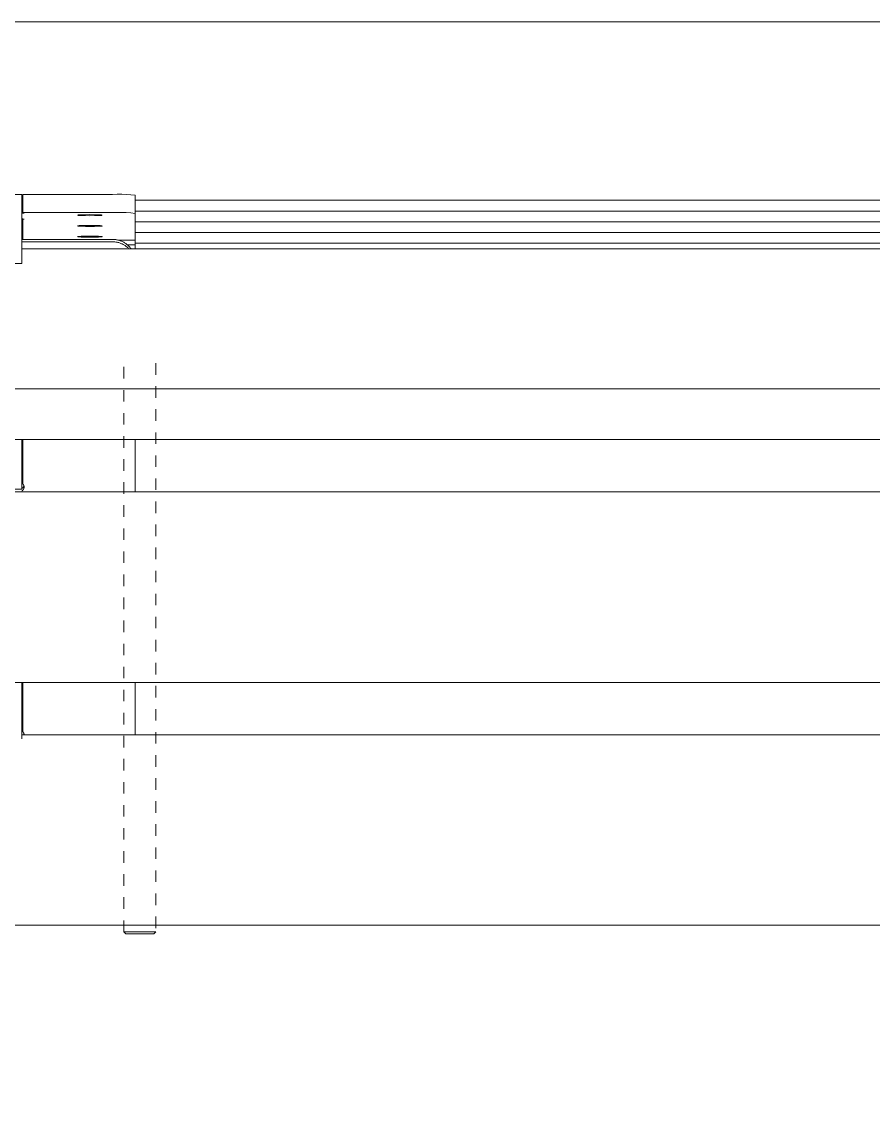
# Model space of a CAD drawing. Header units: inches. Extents: x -12 to 176, y -4 to 123.
# Drawn here: x 37.12 to 44.51, y 108.9 to 118.36 of the extents above; entities that cross this region are included whole.
import ezdxf

# ---------------------------------------------------------------- set-up
doc = ezdxf.new("R2010")
doc.units = ezdxf.units.IN
doc.linetypes.add('HIDDEN', pattern=[1.905, 1.27, -0.635])
doc.layers.add('ZANO_R', color=7, linetype='Continuous', lineweight=0)
doc.layers.add('ZANO_R_przerywana', color=250, linetype='HIDDEN', lineweight=0)

msp = doc.modelspace()

# ---------------------------------------------------------------- linework, layer by layer
at = {"layer": 'ZANO_R'}
for p, q in [((1.60821, 118.36439), (72.2382, 118.36439)), ((36.72635, 116.86771), (37.12005, 116.86771)), ((37.12005, 116.86771), (37.12005, 116.37146)), ((37.12793, 116.86091), (37.12005, 116.86065)), ((37.90746, 116.86789), (37.12793, 116.86789)), ((37.12793, 116.86789), (37.12793, 116.71055)), ((37.94689, 116.86888), (37.90746, 116.86789)), ((37.98634, 116.86854), (37.94689, 116.86888)), ((38.02576, 116.86688), (37.98634, 116.86854)), ((38.06509, 116.86389), (38.02576, 116.86688)), ((38.10431, 116.85958), (38.06509, 116.86389)), ((38.10431, 116.70224), (38.10431, 116.85958)), ((69.00985, 116.81625), (38.10431, 116.81625)), ((69.00985, 116.72315), (38.10431, 116.72315)), ((37.12793, 116.70357), (37.12005, 116.70331)), ((37.12005, 116.65461), (37.12827, 116.65435)), ((37.12793, 116.63005), (37.12005, 116.63005)), ((37.90746, 116.71055), (37.12793, 116.71055)), ((37.12793, 116.71055), (37.12793, 116.70592)), ((37.12793, 116.70592), (37.13451, 116.70555)), ((37.13451, 116.70393), (37.12793, 116.70357)), ((37.12793, 116.652), (37.12793, 116.65436)), ((37.13158, 116.65218), (37.12793, 116.652)), ((37.12793, 116.652), (37.12793, 116.477)), ((37.12827, 116.65435), (37.13646, 116.65382)), ((37.13469, 116.65239), (37.13158, 116.65218)), ((37.13451, 116.70555), (37.13622, 116.7054)), ((37.13622, 116.70408), (37.13451, 116.70393)), ((37.13599, 116.6525), (37.13469, 116.65239)), ((37.1371, 116.65261), (37.13599, 116.6525)), ((37.13622, 116.7054), (37.13761, 116.70525)), ((37.13761, 116.70424), (37.13622, 116.70408)), ((37.13646, 116.65382), (37.13743, 116.65371)), ((37.13801, 116.65273), (37.1371, 116.65261)), ((37.13743, 116.65371), (37.13785, 116.65365)), ((37.13761, 116.70525), (37.13816, 116.70516)), ((37.13816, 116.70432), (37.13761, 116.70424)), ((37.13785, 116.65365), (37.13823, 116.65359)), ((37.13838, 116.65279), (37.13801, 116.65273)), ((37.13816, 116.70516), (37.13841, 116.70512)), ((37.13841, 116.70436), (37.13816, 116.70432)), ((37.13823, 116.65359), (37.13855, 116.65354)), ((37.1387, 116.65286), (37.13838, 116.65279)), ((37.13841, 116.70512), (37.13862, 116.70508)), ((37.13862, 116.7044), (37.13841, 116.70436)), ((37.13855, 116.65354), (37.1387, 116.65351)), ((37.13862, 116.70508), (37.13882, 116.70504)), ((37.13882, 116.70444), (37.13862, 116.7044)), ((37.1387, 116.65351), (37.13884, 116.65348)), ((37.13884, 116.65289), (37.1387, 116.65286)), ((37.13882, 116.70504), (37.13891, 116.70502)), ((37.13891, 116.70446), (37.13882, 116.70444)), ((37.13884, 116.65348), (37.13896, 116.65345)), ((37.13897, 116.65292), (37.13884, 116.65289)), ((37.13891, 116.70502), (37.13899, 116.705)), ((37.13899, 116.70448), (37.13891, 116.70446)), ((37.13896, 116.65345), (37.13907, 116.65342)), ((37.13908, 116.65295), (37.13897, 116.65292)), ((37.13899, 116.705), (37.13906, 116.70498)), ((37.13906, 116.70451), (37.13899, 116.70448)), ((37.13906, 116.70498), (37.13913, 116.70496)), ((37.13913, 116.70453), (37.13906, 116.70451)), ((37.13907, 116.65342), (37.13912, 116.6534)), ((37.13913, 116.65297), (37.13908, 116.65295)), ((37.13912, 116.6534), (37.13916, 116.65338)), ((37.13913, 116.70496), (37.13919, 116.70493)), ((37.13919, 116.70455), (37.13913, 116.70453)), ((37.13917, 116.65298), (37.13913, 116.65297)), ((37.13916, 116.65338), (37.1392, 116.65337)), ((37.13922, 116.653), (37.13917, 116.65298)), ((37.13919, 116.70493), (37.13922, 116.70492)), ((37.13922, 116.70456), (37.13919, 116.70455)), ((37.1392, 116.65337), (37.13924, 116.65335)), ((37.13922, 116.70492), (37.13925, 116.70491)), ((37.13925, 116.70457), (37.13922, 116.70456)), ((37.13926, 116.65301), (37.13922, 116.653)), ((37.13924, 116.65335), (37.13928, 116.65334)), ((37.13925, 116.70491), (37.13927, 116.7049)), ((37.13927, 116.70458), (37.13925, 116.70457)), ((37.13928, 116.65302), (37.13926, 116.65301)), ((37.13927, 116.7049), (37.1393, 116.70489)), ((37.1393, 116.70459), (37.13927, 116.70458)), ((37.13928, 116.65334), (37.1393, 116.65333)), ((37.13929, 116.65303), (37.13928, 116.65302)), ((37.13931, 116.65304), (37.13929, 116.65303)), ((37.1393, 116.70489), (37.13932, 116.70488)), ((37.13932, 116.7046), (37.1393, 116.70459)), ((37.1393, 116.65333), (37.13931, 116.65332)), ((37.13931, 116.65332), (37.13933, 116.65332)), ((37.13933, 116.65304), (37.13931, 116.65304)), ((37.13932, 116.70488), (37.13934, 116.70487)), ((37.13934, 116.70461), (37.13932, 116.7046)), ((37.13933, 116.65332), (37.13934, 116.65331)), ((37.13934, 116.65305), (37.13933, 116.65304)), ((37.13934, 116.70487), (37.13936, 116.70486)), ((37.13936, 116.70462), (37.13934, 116.70461)), ((37.13934, 116.65331), (37.13936, 116.6533)), ((37.13935, 116.65306), (37.13934, 116.65305)), ((37.13937, 116.65307), (37.13935, 116.65306)), ((37.13936, 116.70486), (37.13938, 116.70485)), ((37.13938, 116.70463), (37.13936, 116.70462)), ((37.13936, 116.6533), (37.13937, 116.65329)), ((37.13937, 116.65329), (37.13938, 116.65329)), ((37.13938, 116.65307), (37.13937, 116.65307)), ((37.13938, 116.70485), (37.13939, 116.70484)), ((37.13939, 116.70464), (37.13938, 116.70463)), ((37.13938, 116.65329), (37.13939, 116.65328)), ((37.13939, 116.65308), (37.13938, 116.65307)), ((37.13939, 116.70484), (37.13941, 116.70483)), ((37.13941, 116.70466), (37.13939, 116.70464)), ((37.13939, 116.65328), (37.1394, 116.65327)), ((37.1394, 116.65309), (37.13939, 116.65308)), ((37.1394, 116.65327), (37.13941, 116.65326)), ((37.13941, 116.6531), (37.1394, 116.65309)), ((37.13941, 116.70483), (37.13942, 116.70482)), ((37.13942, 116.70467), (37.13941, 116.70466)), ((37.13941, 116.65326), (37.13942, 116.65325)), ((37.13942, 116.65311), (37.13941, 116.6531)), ((37.13942, 116.70482), (37.13943, 116.70481)), ((37.13943, 116.70468), (37.13942, 116.70467)), ((37.13942, 116.65325), (37.13943, 116.65325)), ((37.13943, 116.65311), (37.13942, 116.65311)), ((37.13943, 116.70481), (37.13944, 116.7048)), ((37.13944, 116.70469), (37.13943, 116.70468)), ((37.13943, 116.65325), (37.13944, 116.65324)), ((37.13944, 116.65312), (37.13943, 116.65311)), ((37.13944, 116.7048), (37.13945, 116.70478)), ((37.13945, 116.7047), (37.13944, 116.70469)), ((37.13944, 116.65324), (37.13944, 116.65323)), ((37.13944, 116.65323), (37.13945, 116.65322)), ((37.13945, 116.65314), (37.13944, 116.65313)), ((37.13944, 116.65313), (37.13944, 116.65312)), ((37.13945, 116.70478), (37.13945, 116.70477)), ((37.13945, 116.70477), (37.13946, 116.70476)), ((37.13946, 116.70472), (37.13945, 116.70471)), ((37.13945, 116.70471), (37.13945, 116.7047)), ((37.13945, 116.65322), (37.13945, 116.65322)), ((37.13945, 116.65322), (37.13945, 116.65321)), ((37.13945, 116.65321), (37.13946, 116.6532)), ((37.13946, 116.65316), (37.13945, 116.65315)), ((37.13945, 116.65315), (37.13945, 116.65314)), ((37.13945, 116.65314), (37.13945, 116.65314)), ((37.13946, 116.70476), (37.13946, 116.70475)), ((37.13946, 116.70475), (37.13946, 116.70474)), ((37.13946, 116.70474), (37.13946, 116.70473)), ((37.13946, 116.70473), (37.13946, 116.70472)), ((37.13946, 116.6532), (37.13946, 116.65319)), ((37.13946, 116.65319), (37.13946, 116.65318)), ((37.13946, 116.65318), (37.13946, 116.65318)), ((37.13946, 116.65318), (37.13946, 116.65317)), ((37.13946, 116.65317), (37.13946, 116.65316)), ((37.60431, 116.68732), (37.60432, 116.68735)), ((37.60431, 116.6873), (37.60431, 116.68732)), ((37.60431, 116.68727), (37.60431, 116.6873)), ((37.60431, 116.68725), (37.60431, 116.68727)), ((37.60431, 116.68722), (37.60431, 116.68725)), ((37.60432, 116.6872), (37.60431, 116.68722)), ((37.60432, 116.68735), (37.60433, 116.68737)), ((37.60433, 116.68717), (37.60432, 116.6872)), ((37.60433, 116.68737), (37.60435, 116.6874)), ((37.60435, 116.68715), (37.60433, 116.68717)), ((37.60435, 116.6874), (37.60437, 116.68742)), ((37.60437, 116.68712), (37.60435, 116.68715)), ((37.60437, 116.68742), (37.60439, 116.68745)), ((37.60439, 116.6871), (37.60437, 116.68712)), ((37.60439, 116.68745), (37.60441, 116.68747)), ((37.60441, 116.68707), (37.60439, 116.6871)), ((37.60441, 116.68747), (37.60444, 116.6875)), ((37.60444, 116.68705), (37.60441, 116.68707)), ((37.60444, 116.6875), (37.60447, 116.68752)), ((37.60447, 116.68702), (37.60444, 116.68705)), ((37.60447, 116.68752), (37.60451, 116.68755)), ((37.60451, 116.687), (37.60447, 116.68702)), ((37.60451, 116.68755), (37.60455, 116.68757)), ((37.60455, 116.68697), (37.60451, 116.687)), ((37.60455, 116.68757), (37.60459, 116.6876)), ((37.60459, 116.68695), (37.60455, 116.68697)), ((37.60459, 116.6876), (37.60464, 116.68763)), ((37.60464, 116.68692), (37.60459, 116.68695)), ((37.60464, 116.68763), (37.60468, 116.68765)), ((37.60468, 116.6869), (37.60464, 116.68692)), ((37.60468, 116.68765), (37.60474, 116.68768)), ((37.60474, 116.68687), (37.60468, 116.6869)), ((37.60474, 116.68768), (37.60479, 116.6877)), ((37.60479, 116.68684), (37.60474, 116.68687)), ((37.60479, 116.6877), (37.60485, 116.68773)), ((37.60485, 116.68682), (37.60479, 116.68684)), ((37.60485, 116.68773), (37.60492, 116.68775)), ((37.60492, 116.68679), (37.60485, 116.68682)), ((37.60492, 116.68775), (37.60498, 116.68778)), ((37.60498, 116.68677), (37.60492, 116.68679)), ((37.60498, 116.68778), (37.60513, 116.68783)), ((37.60513, 116.68672), (37.60498, 116.68677)), ((37.60513, 116.68783), (37.60529, 116.68788)), ((37.60529, 116.68666), (37.60513, 116.68672)), ((37.60529, 116.68788), (37.60547, 116.68793)), ((37.60547, 116.68661), (37.60529, 116.68666)), ((37.60547, 116.68793), (37.60566, 116.68799)), ((37.60566, 116.68656), (37.60547, 116.68661)), ((37.60566, 116.68799), (37.60608, 116.68809)), ((37.60608, 116.68646), (37.60566, 116.68656)), ((37.60608, 116.68809), (37.60657, 116.68819)), ((37.60657, 116.68635), (37.60608, 116.68646)), ((37.60657, 116.68819), (37.60712, 116.6883)), ((37.60712, 116.68625), (37.60657, 116.68635)), ((37.60712, 116.6883), (37.60841, 116.68851)), ((37.60841, 116.68604), (37.60712, 116.68625)), ((37.60841, 116.68851), (37.60996, 116.68872)), ((37.60996, 116.68583), (37.60841, 116.68604)), ((37.60996, 116.68872), (37.61177, 116.68893)), ((37.61177, 116.68562), (37.60996, 116.68583)), ((37.61177, 116.68893), (37.61618, 116.68934)), ((37.61618, 116.68521), (37.61177, 116.68562)), ((37.61618, 116.68934), (37.62163, 116.68973)), ((37.62163, 116.68482), (37.61618, 116.68521)), ((37.62163, 116.68973), (37.63544, 116.69045)), ((37.63544, 116.6841), (37.62163, 116.68482)), ((37.63544, 116.69045), (37.67148, 116.69145)), ((37.67148, 116.6831), (37.63544, 116.6841)), ((37.67148, 116.69145), (37.71061, 116.69176)), ((37.71061, 116.68278), (37.67148, 116.6831)), ((37.71061, 116.69176), (37.74973, 116.69145)), ((37.74973, 116.6831), (37.71061, 116.68278)), ((37.74973, 116.69145), (37.78577, 116.69045)), ((37.78577, 116.6841), (37.74973, 116.6831)), ((37.78577, 116.69045), (37.79958, 116.68973)), ((37.79958, 116.68482), (37.78577, 116.6841)), ((37.79958, 116.68973), (37.80503, 116.68934)), ((37.80503, 116.68521), (37.79958, 116.68482)), ((37.80503, 116.68934), (37.80944, 116.68893)), ((37.80944, 116.68562), (37.80503, 116.68521)), ((37.80944, 116.68893), (37.81125, 116.68872)), ((37.81125, 116.68583), (37.80944, 116.68562)), ((37.81125, 116.68872), (37.8128, 116.68851)), ((37.8128, 116.68604), (37.81125, 116.68583)), ((37.8128, 116.68851), (37.81409, 116.6883)), ((37.81409, 116.68625), (37.8128, 116.68604)), ((37.81409, 116.6883), (37.81464, 116.68819)), ((37.81464, 116.68635), (37.81409, 116.68625)), ((37.81464, 116.68819), (37.81513, 116.68809)), ((37.81513, 116.68646), (37.81464, 116.68635)), ((37.81513, 116.68809), (37.81556, 116.68799)), ((37.81556, 116.68656), (37.81513, 116.68646)), ((37.81556, 116.68799), (37.81575, 116.68793)), ((37.81575, 116.68661), (37.81556, 116.68656)), ((37.81575, 116.68793), (37.81592, 116.68788)), ((37.81592, 116.68666), (37.81575, 116.68661)), ((37.81592, 116.68788), (37.81608, 116.68783)), ((37.81608, 116.68672), (37.81592, 116.68666)), ((37.81608, 116.68783), (37.81623, 116.68778)), ((37.81623, 116.68677), (37.81608, 116.68672)), ((37.81623, 116.68778), (37.8163, 116.68775)), ((37.8163, 116.68679), (37.81623, 116.68677)), ((37.8163, 116.68775), (37.81636, 116.68773)), ((37.81636, 116.68682), (37.8163, 116.68679)), ((37.81636, 116.68773), (37.81642, 116.6877)), ((37.81642, 116.68684), (37.81636, 116.68682)), ((37.81642, 116.6877), (37.81648, 116.68768)), ((37.81648, 116.68687), (37.81642, 116.68684)), ((37.81648, 116.68768), (37.81653, 116.68765)), ((37.81653, 116.6869), (37.81648, 116.68687)), ((37.81653, 116.68765), (37.81658, 116.68763)), ((37.81658, 116.68692), (37.81653, 116.6869)), ((37.81658, 116.68763), (37.81662, 116.6876)), ((37.81662, 116.68695), (37.81658, 116.68692)), ((37.81662, 116.6876), (37.81667, 116.68757)), ((37.81667, 116.68697), (37.81662, 116.68695)), ((37.81667, 116.68757), (37.8167, 116.68755)), ((37.8167, 116.687), (37.81667, 116.68697)), ((37.8167, 116.68755), (37.81674, 116.68752)), ((37.81674, 116.68702), (37.8167, 116.687)), ((37.81674, 116.68752), (37.81677, 116.6875)), ((37.81677, 116.68705), (37.81674, 116.68702)), ((37.81677, 116.6875), (37.8168, 116.68747)), ((37.8168, 116.68707), (37.81677, 116.68705)), ((37.8168, 116.68747), (37.81683, 116.68745)), ((37.81683, 116.6871), (37.8168, 116.68707)), ((37.81683, 116.68745), (37.81685, 116.68742)), ((37.81685, 116.68712), (37.81683, 116.6871)), ((37.81685, 116.68742), (37.81686, 116.6874)), ((37.81686, 116.68715), (37.81685, 116.68712)), ((37.81686, 116.6874), (37.81688, 116.68737)), ((37.81688, 116.68717), (37.81686, 116.68715)), ((37.81688, 116.68737), (37.81689, 116.68735)), ((37.81689, 116.6872), (37.81688, 116.68717)), ((37.81689, 116.68735), (37.8169, 116.68732)), ((37.8169, 116.68722), (37.81689, 116.6872)), ((37.8169, 116.68732), (37.8169, 116.6873)), ((37.8169, 116.6873), (37.81691, 116.68727)), ((37.81691, 116.68727), (37.8169, 116.68725)), ((37.8169, 116.68725), (37.8169, 116.68722)), ((37.94689, 116.71154), (37.90746, 116.71055)), ((37.98634, 116.7112), (37.94689, 116.71154)), ((38.02576, 116.70954), (37.98634, 116.7112)), ((38.06509, 116.70655), (38.02576, 116.70954)), ((38.10431, 116.70224), (38.06509, 116.70655)), ((38.10431, 116.47072), (38.10431, 116.70224)), ((69.00985, 116.63005), (38.10431, 116.63005)), ((37.12793, 116.53695), (37.12005, 116.53695)), ((37.60431, 116.59422), (37.60432, 116.59425)), ((37.60431, 116.5942), (37.60431, 116.59422)), ((37.60431, 116.59417), (37.60431, 116.5942)), ((37.60431, 116.59415), (37.60431, 116.59417)), ((37.60431, 116.59412), (37.60431, 116.59415)), ((37.60432, 116.5941), (37.60431, 116.59412)), ((37.60432, 116.59425), (37.60433, 116.59427)), ((37.60433, 116.59407), (37.60432, 116.5941)), ((37.60433, 116.59427), (37.60435, 116.5943)), ((37.60435, 116.59405), (37.60433, 116.59407)), ((37.60435, 116.5943), (37.60437, 116.59432)), ((37.60437, 116.59402), (37.60435, 116.59405)), ((37.60437, 116.59432), (37.60439, 116.59435)), ((37.60439, 116.594), (37.60437, 116.59402)), ((37.60439, 116.59435), (37.60441, 116.59437)), ((37.60441, 116.59397), (37.60439, 116.594)), ((37.60441, 116.59437), (37.60444, 116.5944)), ((37.60444, 116.59395), (37.60441, 116.59397)), ((37.60444, 116.5944), (37.60447, 116.59442)), ((37.60447, 116.59392), (37.60444, 116.59395)), ((37.60447, 116.59442), (37.60451, 116.59445)), ((37.60451, 116.5939), (37.60447, 116.59392)), ((37.60451, 116.59445), (37.60455, 116.59447)), ((37.60455, 116.59387), (37.60451, 116.5939)), ((37.60455, 116.59447), (37.60459, 116.5945)), ((37.60459, 116.59385), (37.60455, 116.59387)), ((37.60459, 116.5945), (37.60464, 116.59453)), ((37.60464, 116.59382), (37.60459, 116.59385)), ((37.60464, 116.59453), (37.60468, 116.59455)), ((37.60468, 116.5938), (37.60464, 116.59382)), ((37.60468, 116.59455), (37.60474, 116.59458)), ((37.60474, 116.59377), (37.60468, 116.5938)), ((37.60474, 116.59458), (37.60479, 116.5946)), ((37.60479, 116.59374), (37.60474, 116.59377)), ((37.60479, 116.5946), (37.60485, 116.59463)), ((37.60485, 116.59372), (37.60479, 116.59374)), ((37.60485, 116.59463), (37.60492, 116.59465)), ((37.60492, 116.59369), (37.60485, 116.59372)), ((37.60492, 116.59465), (37.60498, 116.59468)), ((37.60498, 116.59367), (37.60492, 116.59369)), ((37.60498, 116.59468), (37.60513, 116.59473)), ((37.60513, 116.59362), (37.60498, 116.59367)), ((37.60513, 116.59473), (37.60529, 116.59478)), ((37.60529, 116.59356), (37.60513, 116.59362)), ((37.60529, 116.59478), (37.60547, 116.59483)), ((37.60547, 116.59351), (37.60529, 116.59356)), ((37.60547, 116.59483), (37.60566, 116.59489)), ((37.60566, 116.59346), (37.60547, 116.59351)), ((37.60566, 116.59489), (37.60608, 116.59499)), ((37.60608, 116.59336), (37.60566, 116.59346)), ((37.60608, 116.59499), (37.60657, 116.59509)), ((37.60657, 116.59325), (37.60608, 116.59336)), ((37.60657, 116.59509), (37.60712, 116.5952)), ((37.60712, 116.59315), (37.60657, 116.59325)), ((37.60712, 116.5952), (37.60841, 116.59541)), ((37.60841, 116.59294), (37.60712, 116.59315)), ((37.60841, 116.59541), (37.60996, 116.59562)), ((37.60996, 116.59273), (37.60841, 116.59294)), ((37.60996, 116.59562), (37.61177, 116.59583)), ((37.61177, 116.59252), (37.60996, 116.59273)), ((37.61177, 116.59583), (37.61618, 116.59624)), ((37.61618, 116.59211), (37.61177, 116.59252)), ((37.61618, 116.59624), (37.62163, 116.59663)), ((37.62163, 116.59172), (37.61618, 116.59211)), ((37.62163, 116.59663), (37.63544, 116.59735)), ((37.63544, 116.591), (37.62163, 116.59172)), ((37.63544, 116.59735), (37.67148, 116.59835)), ((37.67148, 116.59), (37.63544, 116.591)), ((37.67148, 116.59835), (37.71061, 116.59866)), ((37.71061, 116.58968), (37.67148, 116.59)), ((37.71061, 116.59866), (37.74973, 116.59835)), ((37.74973, 116.59), (37.71061, 116.58968)), ((37.74973, 116.59835), (37.78577, 116.59735)), ((37.78577, 116.591), (37.74973, 116.59)), ((37.78577, 116.59735), (37.79958, 116.59663)), ((37.79958, 116.59172), (37.78577, 116.591)), ((37.79958, 116.59663), (37.80503, 116.59624)), ((37.80503, 116.59211), (37.79958, 116.59172)), ((37.80503, 116.59624), (37.80944, 116.59583)), ((37.80944, 116.59252), (37.80503, 116.59211)), ((37.80944, 116.59583), (37.81125, 116.59562)), ((37.81125, 116.59273), (37.80944, 116.59252)), ((37.81125, 116.59562), (37.8128, 116.59541)), ((37.8128, 116.59294), (37.81125, 116.59273)), ((37.8128, 116.59541), (37.81409, 116.5952)), ((37.81409, 116.59315), (37.8128, 116.59294)), ((37.81409, 116.5952), (37.81464, 116.59509)), ((37.81464, 116.59325), (37.81409, 116.59315)), ((37.81464, 116.59509), (37.81513, 116.59499)), ((37.81513, 116.59336), (37.81464, 116.59325)), ((37.81513, 116.59499), (37.81556, 116.59489)), ((37.81556, 116.59346), (37.81513, 116.59336)), ((37.81556, 116.59489), (37.81575, 116.59483)), ((37.81575, 116.59351), (37.81556, 116.59346)), ((37.81575, 116.59483), (37.81592, 116.59478)), ((37.81592, 116.59356), (37.81575, 116.59351)), ((37.81592, 116.59478), (37.81608, 116.59473)), ((37.81608, 116.59362), (37.81592, 116.59356)), ((37.81608, 116.59473), (37.81623, 116.59468)), ((37.81623, 116.59367), (37.81608, 116.59362)), ((37.81623, 116.59468), (37.8163, 116.59465)), ((37.8163, 116.59369), (37.81623, 116.59367)), ((37.8163, 116.59465), (37.81636, 116.59463)), ((37.81636, 116.59372), (37.8163, 116.59369)), ((37.81636, 116.59463), (37.81642, 116.5946)), ((37.81642, 116.59374), (37.81636, 116.59372)), ((37.81642, 116.5946), (37.81648, 116.59458)), ((37.81648, 116.59377), (37.81642, 116.59374)), ((37.81648, 116.59458), (37.81653, 116.59455)), ((37.81653, 116.5938), (37.81648, 116.59377)), ((37.81653, 116.59455), (37.81658, 116.59453)), ((37.81658, 116.59382), (37.81653, 116.5938)), ((37.81658, 116.59453), (37.81662, 116.5945)), ((37.81662, 116.59385), (37.81658, 116.59382)), ((37.81662, 116.5945), (37.81667, 116.59447)), ((37.81667, 116.59387), (37.81662, 116.59385)), ((37.81667, 116.59447), (37.8167, 116.59445)), ((37.8167, 116.5939), (37.81667, 116.59387)), ((37.8167, 116.59445), (37.81674, 116.59442)), ((37.81674, 116.59392), (37.8167, 116.5939)), ((37.81674, 116.59442), (37.81677, 116.5944)), ((37.81677, 116.59395), (37.81674, 116.59392)), ((37.81677, 116.5944), (37.8168, 116.59437)), ((37.8168, 116.59397), (37.81677, 116.59395)), ((37.8168, 116.59437), (37.81683, 116.59435)), ((37.81683, 116.594), (37.8168, 116.59397)), ((37.81683, 116.59435), (37.81685, 116.59432)), ((37.81685, 116.59402), (37.81683, 116.594)), ((37.81685, 116.59432), (37.81686, 116.5943)), ((37.81686, 116.59405), (37.81685, 116.59402)), ((37.81686, 116.5943), (37.81688, 116.59427)), ((37.81688, 116.59407), (37.81686, 116.59405)), ((37.81688, 116.59427), (37.81689, 116.59425)), ((37.81689, 116.5941), (37.81688, 116.59407)), ((37.81689, 116.59425), (37.8169, 116.59422)), ((37.8169, 116.59412), (37.81689, 116.5941)), ((37.8169, 116.59422), (37.8169, 116.5942)), ((37.8169, 116.5942), (37.81691, 116.59417)), ((37.81691, 116.59417), (37.8169, 116.59415)), ((37.8169, 116.59415), (37.8169, 116.59412)), ((69.00985, 116.53695), (38.10431, 116.53695)), ((37.12793, 116.50513), (37.12005, 116.50487)), ((37.12005, 116.477), (37.90746, 116.477)), ((37.12005, 116.45606), (37.90746, 116.45606)), ((37.60431, 116.50112), (37.60432, 116.50115)), ((37.60431, 116.5011), (37.60431, 116.50112)), ((37.60431, 116.50107), (37.60431, 116.5011)), ((37.60431, 116.50105), (37.60431, 116.50107)), ((37.60431, 116.50102), (37.60431, 116.50105)), ((37.60432, 116.501), (37.60431, 116.50102)), ((37.60432, 116.50115), (37.60433, 116.50117)), ((37.60433, 116.50097), (37.60432, 116.501)), ((37.60433, 116.50117), (37.60435, 116.5012)), ((37.60435, 116.50095), (37.60433, 116.50097)), ((37.60435, 116.5012), (37.60437, 116.50122)), ((37.60437, 116.50092), (37.60435, 116.50095)), ((37.60437, 116.50122), (37.60439, 116.50125)), ((37.60439, 116.5009), (37.60437, 116.50092)), ((37.60439, 116.50125), (37.60441, 116.50127)), ((37.60441, 116.50087), (37.60439, 116.5009)), ((37.60441, 116.50127), (37.60444, 116.5013)), ((37.60444, 116.50085), (37.60441, 116.50087)), ((37.60444, 116.5013), (37.60447, 116.50132)), ((37.60447, 116.50082), (37.60444, 116.50085)), ((37.60447, 116.50132), (37.60451, 116.50135)), ((37.60451, 116.5008), (37.60447, 116.50082)), ((37.60451, 116.50135), (37.60455, 116.50138)), ((37.60455, 116.50077), (37.60451, 116.5008)), ((37.60455, 116.50138), (37.60459, 116.5014)), ((37.60459, 116.50075), (37.60455, 116.50077)), ((37.60459, 116.5014), (37.60464, 116.50143)), ((37.60464, 116.50072), (37.60459, 116.50075)), ((37.60464, 116.50143), (37.60468, 116.50145)), ((37.60468, 116.5007), (37.60464, 116.50072)), ((37.60468, 116.50145), (37.60474, 116.50148)), ((37.60474, 116.50067), (37.60468, 116.5007)), ((37.60474, 116.50148), (37.60479, 116.5015)), ((37.60479, 116.50064), (37.60474, 116.50067)), ((37.60479, 116.5015), (37.60485, 116.50153)), ((37.60485, 116.50062), (37.60479, 116.50064)), ((37.60485, 116.50153), (37.60492, 116.50155)), ((37.60492, 116.50059), (37.60485, 116.50062)), ((37.60492, 116.50155), (37.60498, 116.50158)), ((37.60498, 116.50057), (37.60492, 116.50059)), ((37.60498, 116.50158), (37.60513, 116.50163)), ((37.60513, 116.50052), (37.60498, 116.50057)), ((37.60513, 116.50163), (37.60529, 116.50168)), ((37.60529, 116.50046), (37.60513, 116.50052)), ((37.60529, 116.50168), (37.60547, 116.50173)), ((37.60547, 116.50041), (37.60529, 116.50046)), ((37.60547, 116.50173), (37.60566, 116.50179)), ((37.60566, 116.50036), (37.60547, 116.50041)), ((37.60566, 116.50179), (37.60608, 116.50189)), ((37.60608, 116.50026), (37.60566, 116.50036)), ((37.60608, 116.50189), (37.60657, 116.50199)), ((37.60657, 116.50015), (37.60608, 116.50026)), ((37.60657, 116.50199), (37.60712, 116.5021)), ((37.60712, 116.50005), (37.60657, 116.50015)), ((37.60712, 116.5021), (37.60841, 116.50231)), ((37.60841, 116.49984), (37.60712, 116.50005)), ((37.60841, 116.50231), (37.60996, 116.50252)), ((37.60996, 116.49963), (37.60841, 116.49984)), ((37.60996, 116.50252), (37.61177, 116.50273)), ((37.61177, 116.49942), (37.60996, 116.49963)), ((37.61177, 116.50273), (37.61618, 116.50314)), ((37.61618, 116.49901), (37.61177, 116.49942)), ((37.61618, 116.50314), (37.62163, 116.50353)), ((37.62163, 116.49862), (37.61618, 116.49901)), ((37.62163, 116.50353), (37.63544, 116.50425)), ((37.63544, 116.4979), (37.62163, 116.49862)), ((37.63544, 116.50425), (37.67148, 116.50525)), ((37.67148, 116.4969), (37.63544, 116.4979)), ((37.67148, 116.50525), (37.71061, 116.50556)), ((37.71061, 116.49658), (37.67148, 116.4969)), ((37.71061, 116.50556), (37.74973, 116.50525)), ((37.74973, 116.4969), (37.71061, 116.49658)), ((37.74973, 116.50525), (37.78577, 116.50425)), ((37.78577, 116.4979), (37.74973, 116.4969)), ((37.78577, 116.50425), (37.79958, 116.50353)), ((37.79958, 116.49862), (37.78577, 116.4979)), ((37.79958, 116.50353), (37.80503, 116.50314)), ((37.80503, 116.49901), (37.79958, 116.49862)), ((37.80503, 116.50314), (37.80944, 116.50273)), ((37.80944, 116.49942), (37.80503, 116.49901)), ((37.80944, 116.50273), (37.81125, 116.50252)), ((37.81125, 116.49963), (37.80944, 116.49942)), ((37.81125, 116.50252), (37.8128, 116.50231)), ((37.8128, 116.49984), (37.81125, 116.49963)), ((37.8128, 116.50231), (37.81409, 116.5021)), ((37.81409, 116.50005), (37.8128, 116.49984)), ((37.81409, 116.5021), (37.81464, 116.50199)), ((37.81464, 116.50015), (37.81409, 116.50005)), ((37.81464, 116.50199), (37.81513, 116.50189)), ((37.81513, 116.50026), (37.81464, 116.50015)), ((37.81513, 116.50189), (37.81556, 116.50179)), ((37.81556, 116.50036), (37.81513, 116.50026)), ((37.81556, 116.50179), (37.81575, 116.50173)), ((37.81575, 116.50041), (37.81556, 116.50036)), ((37.81575, 116.50173), (37.81592, 116.50168)), ((37.81592, 116.50046), (37.81575, 116.50041)), ((37.81592, 116.50168), (37.81608, 116.50163)), ((37.81608, 116.50052), (37.81592, 116.50046)), ((37.81608, 116.50163), (37.81623, 116.50158)), ((37.81623, 116.50057), (37.81608, 116.50052)), ((37.81623, 116.50158), (37.8163, 116.50155)), ((37.8163, 116.50059), (37.81623, 116.50057)), ((37.8163, 116.50155), (37.81636, 116.50153)), ((37.81636, 116.50062), (37.8163, 116.50059)), ((37.81636, 116.50153), (37.81642, 116.5015)), ((37.81642, 116.50064), (37.81636, 116.50062)), ((37.81642, 116.5015), (37.81648, 116.50148)), ((37.81648, 116.50067), (37.81642, 116.50064)), ((37.81648, 116.50148), (37.81653, 116.50145)), ((37.81653, 116.5007), (37.81648, 116.50067)), ((37.81653, 116.50145), (37.81658, 116.50143)), ((37.81658, 116.50072), (37.81653, 116.5007)), ((37.81658, 116.50143), (37.81662, 116.5014)), ((37.81662, 116.50075), (37.81658, 116.50072)), ((37.81662, 116.5014), (37.81667, 116.50138)), ((37.81667, 116.50077), (37.81662, 116.50075)), ((37.81667, 116.50138), (37.8167, 116.50135)), ((37.8167, 116.5008), (37.81667, 116.50077)), ((37.8167, 116.50135), (37.81674, 116.50132)), ((37.81674, 116.50082), (37.8167, 116.5008)), ((37.81674, 116.50132), (37.81677, 116.5013)), ((37.81677, 116.50085), (37.81674, 116.50082)), ((37.81677, 116.5013), (37.8168, 116.50127)), ((37.8168, 116.50087), (37.81677, 116.50085)), ((37.8168, 116.50127), (37.81683, 116.50125)), ((37.81683, 116.5009), (37.8168, 116.50087)), ((37.81683, 116.50125), (37.81685, 116.50122)), ((37.81685, 116.50092), (37.81683, 116.5009)), ((37.81685, 116.50122), (37.81686, 116.5012)), ((37.81686, 116.50095), (37.81685, 116.50092)), ((37.81686, 116.5012), (37.81688, 116.50117)), ((37.81688, 116.50097), (37.81686, 116.50095)), ((37.81688, 116.50117), (37.81689, 116.50115)), ((37.81689, 116.501), (37.81688, 116.50097)), ((37.81689, 116.50115), (37.8169, 116.50112)), ((37.8169, 116.50102), (37.81689, 116.501)), ((37.8169, 116.50112), (37.8169, 116.5011)), ((37.8169, 116.5011), (37.81691, 116.50107)), ((37.81691, 116.50107), (37.8169, 116.50105)), ((37.8169, 116.50105), (37.8169, 116.50102)), ((37.90746, 116.477), (37.91416, 116.4769)), ((37.90746, 116.45606), (37.91414, 116.45595)), ((37.91414, 116.45595), (37.92082, 116.45562)), ((37.91416, 116.4769), (37.92085, 116.47657)), ((37.92082, 116.45562), (37.92748, 116.45506)), ((37.92085, 116.47657), (37.92753, 116.47601)), ((37.92748, 116.45506), (37.93412, 116.45428)), ((37.92753, 116.47601), (37.93418, 116.47522)), ((37.93412, 116.45428), (37.94073, 116.45327)), ((37.93418, 116.47522), (37.9408, 116.47421)), ((37.94073, 116.45327), (37.9473, 116.45204)), ((37.9408, 116.47421), (37.94739, 116.47297)), ((37.9473, 116.45204), (37.95383, 116.45058)), ((37.94739, 116.47297), (37.95393, 116.47151)), ((37.95383, 116.45058), (37.9603, 116.44891)), ((37.95393, 116.47151), (37.96042, 116.46983)), ((37.9603, 116.44891), (37.96672, 116.44702)), ((37.96042, 116.46983), (37.96684, 116.46793)), ((37.96214, 116.46932), (38.10431, 116.47072)), ((37.96672, 116.44702), (37.97306, 116.44491)), ((37.96684, 116.46793), (37.9732, 116.46582)), ((37.97306, 116.44491), (37.97933, 116.44259)), ((37.9732, 116.46582), (37.97948, 116.46349)), ((37.97933, 116.44259), (37.98552, 116.44006)), ((37.97948, 116.46349), (37.98568, 116.46095)), ((37.98552, 116.44006), (37.99162, 116.43732)), ((37.98568, 116.46095), (37.99179, 116.45819)), ((37.99162, 116.43732), (37.99762, 116.43438)), ((37.99179, 116.45819), (37.99781, 116.45524)), ((37.99781, 116.45524), (38.00371, 116.45208)), ((38.00371, 116.45208), (38.00951, 116.44872)), ((38.00951, 116.44872), (38.01519, 116.44517)), ((38.01519, 116.44517), (38.02075, 116.44142)), ((38.02075, 116.44142), (38.02618, 116.43749)), ((38.02618, 116.43749), (38.03147, 116.43338)), ((38.10431, 116.42929), (38.10431, 116.47072)), ((69.00985, 116.44385), (38.10431, 116.44385)), ((37.12005, 116.39455), (69.9941, 116.39455)), ((37.12005, 116.37146), (37.12005, 116.26852)), ((37.99762, 116.43438), (38.00352, 116.43124)), ((38.00352, 116.43124), (38.00931, 116.4279)), ((38.00931, 116.4279), (38.01499, 116.42436)), ((38.01499, 116.42436), (38.02054, 116.42063)), ((38.02054, 116.42063), (38.02596, 116.41672)), ((38.02596, 116.41672), (38.03125, 116.41263)), ((38.03125, 116.41263), (38.0364, 116.40836)), ((38.03147, 116.43338), (38.03662, 116.42909)), ((38.10431, 116.42929), (38.03592, 116.42973)), ((38.0364, 116.40836), (38.04139, 116.40392)), ((38.03662, 116.42909), (38.04162, 116.42463)), ((38.04139, 116.40392), (38.04624, 116.39931)), ((38.04162, 116.42463), (38.04646, 116.42)), ((38.04624, 116.39931), (38.05093, 116.39455)), ((38.04646, 116.42), (38.05115, 116.41521)), ((38.05115, 116.41521), (38.05567, 116.41026)), ((38.05567, 116.41026), (38.06002, 116.40517)), ((38.06002, 116.40517), (38.06419, 116.39993)), ((38.06419, 116.39993), (38.06818, 116.39455)), ((38.10431, 116.39455), (38.10431, 116.42929)), ((36.72635, 116.26851), (37.12005, 116.26851)), ((1.4901, 115.17989), (72.35631, 115.17989)), ((72.2382, 114.74213), (1.60821, 114.74213)), ((37.12005, 114.74213), (37.12005, 114.70873)), ((37.12793, 114.35732), (37.12793, 114.74213)), ((38.10431, 114.74213), (38.10431, 114.28744)), ((37.12005, 114.70873), (37.12005, 114.41224)), ((37.12005, 114.41224), (37.12005, 114.30984)), ((37.12793, 114.35732), (37.12887, 114.35634)), ((37.12887, 114.35634), (37.12979, 114.35534)), ((37.12979, 114.35534), (37.13066, 114.3543)), ((37.13066, 114.3543), (37.1315, 114.35323)), ((37.1315, 114.35323), (37.1323, 114.35214)), ((1.60821, 114.28744), (72.2382, 114.28744)), ((36.72635, 114.30984), (37.12005, 114.30984)), ((37.12075, 114.29641), (37.11958, 114.29573)), ((37.12005, 114.31704), (37.12117, 114.31771)), ((37.1219, 114.29714), (37.12075, 114.29641)), ((37.12117, 114.31771), (37.12227, 114.31842)), ((37.12302, 114.29791), (37.1219, 114.29714)), ((37.12227, 114.31842), (37.12334, 114.31917)), ((37.12411, 114.29871), (37.12302, 114.29791)), ((37.12334, 114.31917), (37.12438, 114.31996)), ((37.12517, 114.29956), (37.12411, 114.29871)), ((37.12438, 114.31996), (37.1254, 114.32077)), ((37.12621, 114.30044), (37.12517, 114.29956)), ((37.1254, 114.32077), (37.12639, 114.32163)), ((37.12721, 114.30135), (37.12621, 114.30044)), ((37.12639, 114.32163), (37.12735, 114.32251)), ((37.12818, 114.3023), (37.12721, 114.30135)), ((37.12735, 114.32251), (37.12828, 114.32343)), ((37.12912, 114.30328), (37.12818, 114.3023)), ((37.12828, 114.32343), (37.12918, 114.32437)), ((37.13002, 114.3043), (37.12912, 114.30328)), ((37.12918, 114.32437), (37.13005, 114.32535)), ((37.13088, 114.30534), (37.13002, 114.3043)), ((37.13005, 114.32535), (37.13088, 114.32636)), ((37.13088, 114.32636), (37.13168, 114.32739)), ((37.13171, 114.30642), (37.13088, 114.30534)), ((37.13168, 114.32739), (37.13245, 114.32845)), ((37.1325, 114.30752), (37.13171, 114.30642)), ((37.1323, 114.35214), (37.13306, 114.35101)), ((37.13245, 114.32845), (37.13318, 114.32953)), ((37.13326, 114.30865), (37.1325, 114.30752)), ((37.13306, 114.35101), (37.13379, 114.34987)), ((37.13318, 114.32953), (37.13387, 114.33064)), ((37.13397, 114.3098), (37.13326, 114.30865)), ((37.13379, 114.34987), (37.13447, 114.34869)), ((37.13387, 114.33064), (37.13453, 114.33177)), ((37.13464, 114.31098), (37.13397, 114.3098)), ((37.13447, 114.34869), (37.13511, 114.3475)), ((37.13453, 114.33177), (37.13515, 114.33292)), ((37.13527, 114.31218), (37.13464, 114.31098)), ((37.13511, 114.3475), (37.13571, 114.34628)), ((37.13515, 114.33292), (37.13573, 114.33409)), ((37.13586, 114.31341), (37.13527, 114.31218)), ((37.13571, 114.34628), (37.13626, 114.34504)), ((37.13573, 114.33409), (37.13626, 114.33528)), ((37.1364, 114.31465), (37.13586, 114.31341)), ((37.13626, 114.34504), (37.13678, 114.34378)), ((37.13626, 114.33528), (37.13676, 114.33648)), ((37.13691, 114.31591), (37.1364, 114.31465)), ((37.13676, 114.33648), (37.13722, 114.33771)), ((37.13678, 114.34378), (37.13725, 114.34251)), ((37.13736, 114.31719), (37.13691, 114.31591)), ((37.13722, 114.33771), (37.13764, 114.33894)), ((37.13725, 114.34251), (37.13767, 114.34122)), ((37.13778, 114.31848), (37.13736, 114.31719)), ((37.13764, 114.33894), (37.13802, 114.3402)), ((37.13767, 114.34122), (37.13805, 114.33992)), ((37.13814, 114.31979), (37.13778, 114.31848)), ((37.13805, 114.33992), (37.13838, 114.3386)), ((37.13846, 114.32111), (37.13814, 114.31979)), ((37.13838, 114.3386), (37.13867, 114.33728)), ((37.13874, 114.32244), (37.13846, 114.32111)), ((37.13867, 114.33728), (37.13891, 114.33594)), ((37.13897, 114.32377), (37.13874, 114.32244)), ((37.13891, 114.33594), (37.13911, 114.3346)), ((37.13915, 114.32512), (37.13897, 114.32377)), ((37.13911, 114.3346), (37.13925, 114.33325)), ((37.13929, 114.32647), (37.13915, 114.32512)), ((37.13925, 114.33325), (37.13936, 114.33189)), ((37.13937, 114.32782), (37.13929, 114.32647)), ((37.13936, 114.33189), (37.13941, 114.33054)), ((37.13942, 114.32918), (37.13937, 114.32782)), ((37.13941, 114.33054), (37.13942, 114.32918)), ((72.2382, 112.63503), (1.60821, 112.63503)), ((37.12005, 112.63503), (37.12005, 112.6173)), ((37.12005, 112.6173), (37.12005, 112.2271)), ((37.12793, 112.20729), (37.12793, 112.63503)), ((38.10431, 112.63503), (38.10431, 112.18034)), ((37.12005, 112.2271), (37.12005, 112.14607)), ((37.12005, 112.18034), (69.9941, 112.18034)), ((37.12793, 112.20729), (37.12884, 112.20635)), ((37.12884, 112.20635), (37.12972, 112.20539)), ((37.12972, 112.20539), (37.13057, 112.2044)), ((37.13057, 112.2044), (37.13139, 112.20337)), ((37.13139, 112.20337), (37.13217, 112.20233)), ((37.13217, 112.20233), (37.13291, 112.20125)), ((37.13291, 112.20125), (37.13362, 112.20015)), ((37.13362, 112.20015), (37.13429, 112.19903)), ((37.13371, 112.18034), (37.13802, 112.19017)), ((37.13429, 112.19903), (37.13492, 112.19789)), ((37.13492, 112.19789), (37.13552, 112.19672)), ((37.13552, 112.19672), (37.13607, 112.19554)), ((37.13607, 112.19554), (37.13658, 112.19434)), ((37.13658, 112.19434), (37.13706, 112.19312)), ((37.13706, 112.19312), (37.13749, 112.19189)), ((37.13749, 112.19189), (37.13788, 112.19064)), ((37.13788, 112.19064), (37.13823, 112.18938)), ((37.13823, 112.18938), (37.13853, 112.18811)), ((37.13853, 112.18811), (37.13879, 112.18683)), ((37.13879, 112.18683), (37.13901, 112.18554)), ((37.13901, 112.18554), (37.13919, 112.18425)), ((37.13919, 112.18425), (37.13932, 112.18295)), ((37.13932, 112.18295), (37.13941, 112.18164)), ((37.13941, 112.18164), (37.13945, 112.18034)), ((72.2382, 110.52793), (1.60821, 110.52793))]:
    msp.add_line(p, q, dxfattribs=at)
msp.add_lwpolyline([(-3.24405, 115.17989), (76.4408, 115.17989), (76.4408, 99.43184), (-3.24405, 99.43184)], close=True, dxfattribs=at)
at = {"layer": 'ZANO_R_przerywana', "ltscale": 0.05}
for p, q in [((38.00588, 110.47058), (38.00588, 115.40365)), ((38.28147, 115.40365), (38.28147, 110.47058))]:
    msp.add_line(p, q, dxfattribs=at)
at = {"layer": 'ZANO_R_przerywana'}
for p, q in [((38.02311, 110.45335), (38.00593, 110.47053)), ((38.01755, 110.47058), (38.00598, 110.47058)), ((38.28147, 110.47058), (38.01755, 110.47058)), ((38.02312, 110.45335), (38.02311, 110.45335)), ((38.02311, 110.45335), (38.02311, 110.45335)), ((38.02311, 110.45335), (38.02311, 110.45335)), ((38.02311, 110.45335), (38.02312, 110.45335)), ((38.02312, 110.45335), (38.02322, 110.45335)), ((38.02322, 110.45335), (38.0237, 110.45335)), ((38.0237, 110.45335), (38.0257, 110.45335)), ((38.0257, 110.45335), (38.03332, 110.45335)), ((38.03332, 110.45335), (38.26424, 110.45335)), ((38.28142, 110.47053), (38.26425, 110.45335)), ((38.28138, 110.47058), (38.28147, 110.47058)), ((38.28147, 110.47058), (38.28147, 110.47058))]:
    msp.add_line(p, q, dxfattribs=at)

doc.saveas('drawing.dxf')
